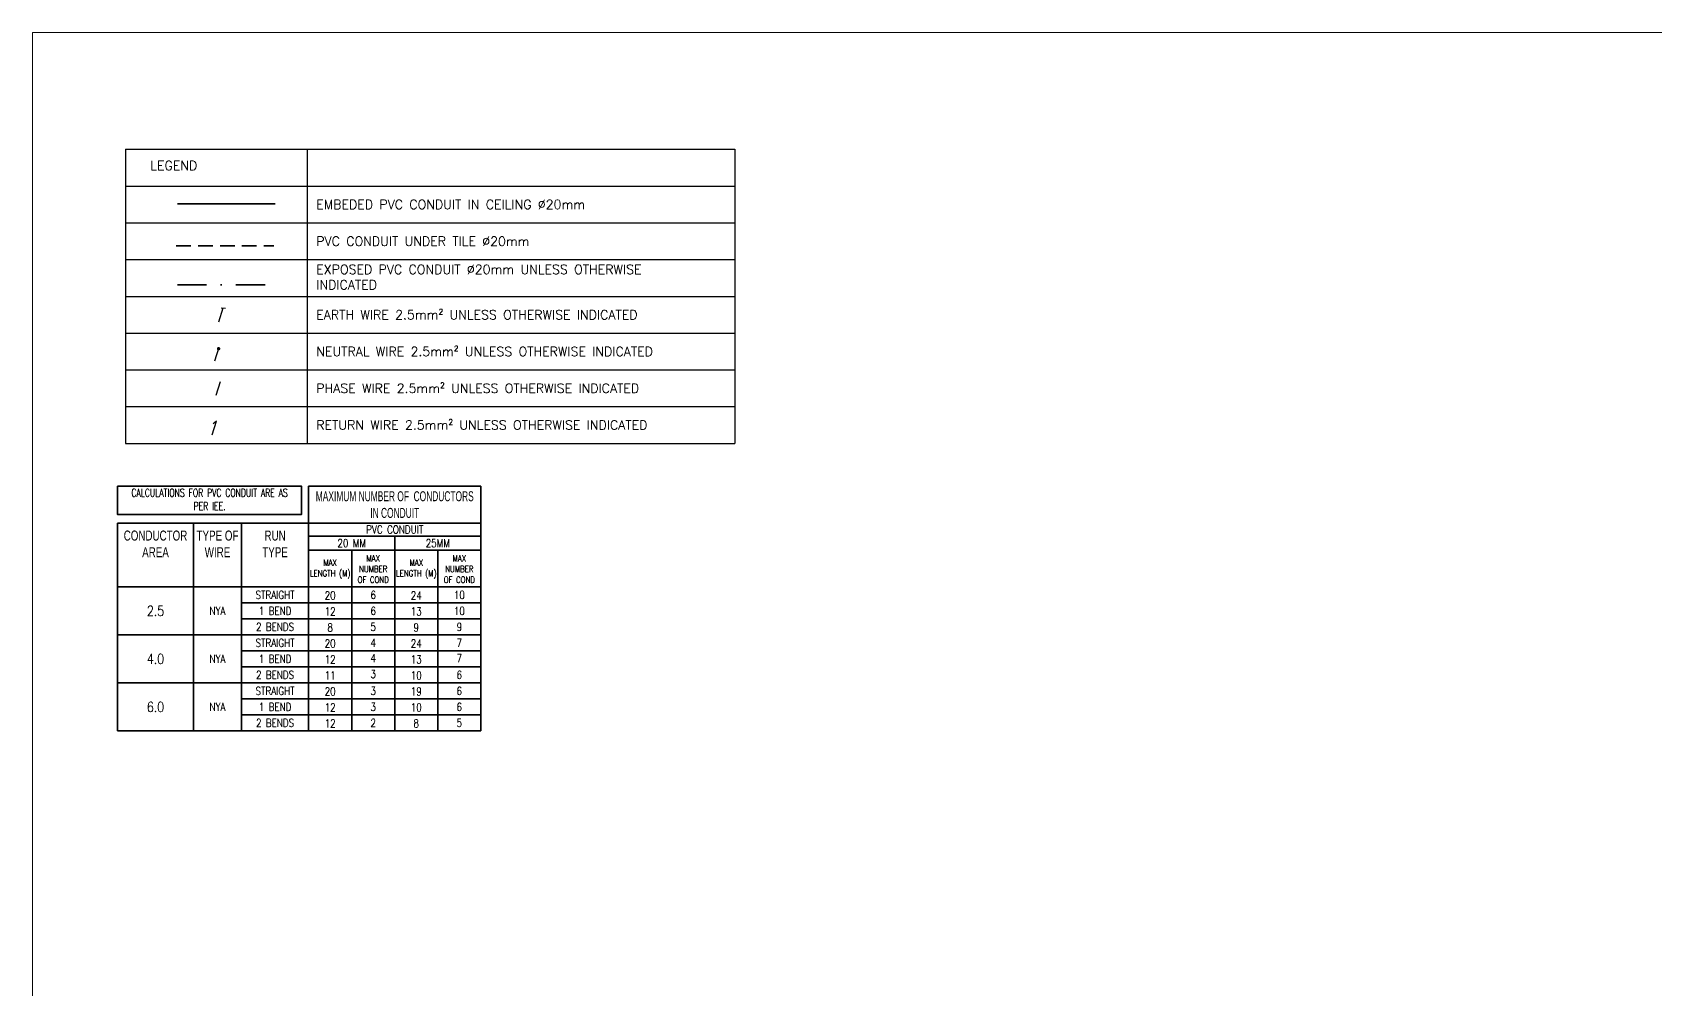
# Model space of a CAD drawing. Header units: inches. Extents: x -12418 to 183584, y -29325 to 19878.
# Drawn here: x -12418 to 5228, y 9465 to 19878 of the extents above; entities that cross this region are included whole.
import ezdxf
from ezdxf.enums import TextEntityAlignment as Align

# ---------------------------------------------------------------- set-up
doc = ezdxf.new("R2010")
doc.units = ezdxf.units.IN
doc.header["$LTSCALE"] = 25
doc.header["$MEASUREMENT"] = 0
for name, pattern in [('DASHDOT', [25.4, 12.7, -6.35, 0, -6.35]), ('HIDDEN', [9.525, 6.35, -3.175]), ('LTG-FF-B2-B3-D1-D2-D3-D4-D5-D6$0$DASHDOT', [25.4, 12.7, -6.35, 0, -6.35])]:
    doc.linetypes.add(name, pattern=pattern)
for name, color, linetype, lineweight in [('00-Ground Floor$0$Frame', 252, 'Continuous', 9), ('E-LITE-CLNG-CNDT', 6, 'DASHDOT', 35), ('E-LITE-COND', 6, 'Continuous', 35), ('E-LITE-FLOR-COND', 201, 'HIDDEN', 35), ('E-WIRES', 6, 'Continuous', 25), ('LTG-FF-B2-B3-D1-D2-D3-D4-D5-D6$0$E-ANNO-NOTE', 6, 'Continuous', 25), ('LTG-FF-B2-B3-D1-D2-D3-D4-D5-D6$0$E-LITE-COND', 201, 'LTG-FF-B2-B3-D1-D2-D3-D4-D5-D6$0$DASHDOT', 35)]:
    doc.layers.add(name, color=color, linetype=linetype, lineweight=lineweight)
doc.layers.add('elfor_cd', color=233, linetype='Continuous')
doc.layers.add('elfor_tx', color=132, linetype='Continuous')
doc.styles.add('LTG-FF-B2-B3-D1-D2-D3-D4-D5-D6$0$HCU$0$Arial', font='arial.ttf', dxfattribs={"width": 0.7})
doc.styles.add('LTG-FF-B2-B3-D1-D2-D3-D4-D5-D6$0$HCU$0$E-TEXT', font='romans.shx', dxfattribs={"width": 0.8, "height": 200})
doc.styles.add('romans', font='romans.shx', dxfattribs={"height": 160})

# ---------------------------------------------------------------- blocks, each defined once
blk = doc.blocks.new('00-Ground Floor')
at = {"layer": '00-Ground Floor$0$Frame'}
for p, q in [((57169, 19878, 0), (-12418, 19878, 0)), ((-12418, 19878, 0), (-12418, -29325, 0))]:
    blk.add_line(p, q, dxfattribs=at)

msp = doc.modelspace()

# ---------------------------------------------------------------- linework, layer by layer
at = {"layer": 'E-LITE-COND'}
msp.add_line((-10842, 18013, 0), (-9780, 18013, 0), dxfattribs=at)
at = {"layer": 'E-LITE-COND', "linetype": 'DASHDOT'}
msp.add_line((-10842, 17133), (-9780, 17133), dxfattribs=at)
at = {"layer": 'E-LITE-FLOR-COND'}
msp.add_line((-10854, 17557), (-9792, 17557), dxfattribs=at)
at = {"layer": 'E-WIRES'}
for p, q in [((-10391, 16731), (-10343, 16881)), ((-10367, 16881), (-10318, 16880)), ((-10436, 16305), (-10388, 16455)), ((-10420, 15932), (-10372, 16081)), ((-10463, 15501), (-10416, 15650)), ((-10416, 15650), (-10452, 15621))]:
    msp.add_line(p, q, dxfattribs=at)
at = {"layer": 'E-WIRES', "const_width": 18.7}
msp.add_lwpolyline([(-10403, 16438, 1), (-10385, 16437, 1)], format="xyb", close=True, dxfattribs=at)
at = {"layer": 'elfor_cd', "ltscale": 0.04}
for p, q in [((-11405, 18607), (-11405, 15407)), ((-11405, 18607), (-4780, 18607, 0)), ((-9432, 18607, 0), (-9432, 15407, 0)), ((-4780, 18607, 0), (-4780, 15407, 0)), ((-11405, 18207), (-4780, 18207, 0)), ((-11405, 17807), (-4780, 17807, 0)), ((-11405, 17407), (-4780, 17407, 0)), ((-11405, 17007), (-4780, 17007, 0)), ((-11405, 17007), (-4780, 17007, 0)), ((-11405, 16607), (-4780, 16607, 0)), ((-11405, 16207), (-4780, 16207, 0)), ((-11405, 15807), (-4780, 15807, 0)), ((-11405, 15407), (-4780, 15407, 0))]:
    msp.add_line(p, q, dxfattribs=at)
at = {"layer": 'LTG-FF-B2-B3-D1-D2-D3-D4-D5-D6$0$E-LITE-COND', "linetype": 'Continuous'}
for p, q in [((-9416, 14942), (-7543, 14942)), ((-9416, 12279), (-9416, 14942)), ((-7543, 12279), (-7543, 14942)), ((-11494, 14540), (-7543, 14540)), ((-11494, 12279), (-11494, 14540)), ((-10667, 12279), (-10667, 14540)), ((-10145, 12279), (-10145, 14540)), ((-9416, 12279), (-9416, 14540)), ((-9416, 14398), (-7543, 14398)), ((-8479, 12279), (-8479, 14398)), ((-9416, 14246), (-7543, 14246)), ((-11494, 13846), (-7543, 13846)), ((-10145, 13672), (-7543, 13672)), ((-10145, 13498), (-7543, 13498)), ((-11494, 13324), (-7543, 13324)), ((-10145, 13150), (-7543, 13150)), ((-10145, 12976), (-7543, 12976)), ((-11494, 12802), (-7543, 12802)), ((-10145, 12627), (-7543, 12627)), ((-10145, 12453), (-7543, 12453)), ((-11494, 12279), (-7543, 12279))]:
    msp.add_line(p, q, dxfattribs=at)
at = {"layer": 'LTG-FF-B2-B3-D1-D2-D3-D4-D5-D6$0$E-LITE-COND', "linetype": 'Continuous', "elevation": 0}
msp.add_lwpolyline([(-11494, 14942), (-9491, 14942), (-9491, 14634), (-11494, 14634)], close=True, dxfattribs=at)
at = {"layer": 'LTG-FF-B2-B3-D1-D2-D3-D4-D5-D6$0$E-LITE-COND', "linetype": 'Continuous'}
for points in [[(-8947, 14246), (-8947, 12279)], [(-8011, 14246), (-8011, 12279)]]:
    msp.add_lwpolyline(points, dxfattribs=at)

# ---------------------------------------------------------------- block references
at = {"layer": 'E-LITE-CLNG-CNDT', "color": 1}
msp.add_blockref('00-Ground Floor', (0, 0), dxfattribs=at)

# ---------------------------------------------------------------- texts
at = {"layer": 'elfor_tx', "ltscale": 0.04, "style": 'romans'}
for s, p in [('LEGEND', (-11136, 18380)), ('EMBEDED PVC CONDUIT IN CEILING ∅20mm ', (-9332, 17957, 0)), ('PVC CONDUIT UNDER TILE ∅20mm ', (-9332, 17557, 0)), ('EARTH WIRE 2.5mm² UNLESS OTHERWISE INDICATED ', (-9332, 16757, 0)), ('NEUTRAL WIRE 2.5mm² UNLESS OTHERWISE INDICATED ', (-9332, 16357, 0)), ('PHASE WIRE 2.5mm² UNLESS OTHERWISE INDICATED ', (-9332, 15957, 0)), ('RETURN WIRE 2.5mm² UNLESS OTHERWISE INDICATED ', (-9332, 15557, 0))]:
    msp.add_text(s, height=100, dxfattribs=at).set_placement(p)
at = {"layer": 'elfor_tx', "insert": (-9332, 17350, 0), "char_height": 100, "width": 3851.65, "attachment_point": 1, "style": 'romans'}
msp.add_mtext('EXPOSED PVC CONDUIT ∅20mm UNLESS OTHERWISE INDICATED', dxfattribs=at)
at = {"layer": 'LTG-FF-B2-B3-D1-D2-D3-D4-D5-D6$0$E-ANNO-NOTE', "style": 'LTG-FF-B2-B3-D1-D2-D3-D4-D5-D6$0$HCU$0$E-TEXT', "width": 0.8}
for s, height, p in [('PVC CONDUIT', 87.02, (-8479, 14470)), ('20 MM', 87, (-8947, 14322)), ('25MM', 87, (-8011, 14322)), ('STRAIGHT', 87, (-9780, 13759)), ('20', 87, (-9181, 13753)), ('6', 87, (-8713, 13759)), ('24', 87, (-8245, 13753)), ('10', 87, (-7777, 13759)), ('2.5', 108.8, (-11080, 13585)), ('NYA', 87, (-10406, 13585)), ('1 BEND', 87, (-9780, 13585)), ('12', 87, (-9181, 13579)), ('6', 87, (-8713, 13585)), ('13', 87, (-8245, 13579)), ('10', 87, (-7777, 13585)), ('2 BENDS', 87, (-9780, 13411)), ('8', 87, (-9181, 13405)), ('5', 87, (-8713, 13411)), ('9', 87, (-8245, 13405)), ('9', 87, (-7777, 13411)), ('STRAIGHT', 87, (-9780, 13237)), ('20', 87, (-9181, 13231)), ('4', 87, (-8713, 13237)), ('24', 87, (-8245, 13231)), ('7', 87, (-7777, 13237)), ('4.0', 108.8, (-11080, 13063)), ('NYA', 87, (-10406, 13063)), ('1 BEND', 87, (-9780, 13063)), ('12', 87, (-9181, 13057)), ('4', 87, (-8713, 13072)), ('13', 87, (-8245, 13057)), ('7', 87, (-7777, 13072)), ('2 BENDS', 87, (-9780, 12889)), ('11', 87, (-9181, 12883)), ('3', 87, (-8713, 12898)), ('10', 87, (-8245, 12883)), ('6', 87, (-7777, 12889)), ('STRAIGHT', 87, (-9780, 12714)), ('20', 87, (-9181, 12709)), ('3', 87, (-8713, 12714)), ('19', 87, (-8245, 12709)), ('6', 87, (-7777, 12714)), ('6.0', 108.8, (-11080, 12540)), ('NYA', 87, (-10406, 12540)), ('1 BEND', 87, (-9780, 12540)), ('12', 87, (-9181, 12535)), ('3', 87, (-8713, 12540)), ('10', 87, (-8245, 12535)), ('6', 87, (-7777, 12540)), ('2 BENDS', 87, (-9780, 12366)), ('12', 87, (-9181, 12361)), ('2', 87, (-8713, 12366)), ('8', 87, (-8245, 12361)), ('5', 87, (-7777, 12366))]:
    msp.add_text(s, height=height, rotation=0, dxfattribs=at).set_placement(p, align=Align.MIDDLE_CENTER)
at = {"layer": 'LTG-FF-B2-B3-D1-D2-D3-D4-D5-D6$0$E-ANNO-NOTE'}
for s, insert, char_height, width, attachment_point, rotation, style in [('{\\W0.7;CALCULATIONS FOR PVC CONDUIT ARE AS PER IEE.}', (-10492, 14914, 0), 87.02, 1964.62, 2, 359.9949, 'LTG-FF-B2-B3-D1-D2-D3-D4-D5-D6$0$HCU$0$E-TEXT'), ('{\\W0.6;MAXIMUM NUMBER OF  CONDUCTORS\\PIN CONDUIT}', (-8479, 14741), 108.77, 1872.67, 5, 360, 'LTG-FF-B2-B3-D1-D2-D3-D4-D5-D6$0$HCU$0$Arial'), ('CONDUCTOR\\PAREA ', (-11080, 14314), 108.8, 826.67, 5, 360, 'LTG-FF-B2-B3-D1-D2-D3-D4-D5-D6$0$HCU$0$Arial'), ('TYPE OF\\PWIRE ', (-10406, 14314), 108.8, 522.11, 5, 360, 'LTG-FF-B2-B3-D1-D2-D3-D4-D5-D6$0$HCU$0$Arial'), ('RUN\\PTYPE ', (-9780, 14314), 108.8, 729.49, 5, 360, 'LTG-FF-B2-B3-D1-D2-D3-D4-D5-D6$0$HCU$0$Arial')]:
    msp.add_mtext(s, dxfattribs=dict(at, insert=insert, char_height=char_height, width=width, attachment_point=attachment_point, rotation=rotation, style=style))
at = {"layer": 'LTG-FF-B2-B3-D1-D2-D3-D4-D5-D6$0$E-ANNO-NOTE', "char_height": 69.61, "width": 468.17, "attachment_point": 5, "style": 'LTG-FF-B2-B3-D1-D2-D3-D4-D5-D6$0$HCU$0$E-TEXT'}
for s, insert in [('MAX \\PLENGTH (M) ', (-9181, 14040)), ('MAX NUMBER OF COND', (-8713, 14040)), ('MAX \\PLENGTH (M) ', (-8245, 14040)), ('MAX NUMBER OF COND', (-7777, 14040))]:
    msp.add_mtext(s, dxfattribs=dict(at, insert=insert))

doc.saveas('drawing.dxf')
